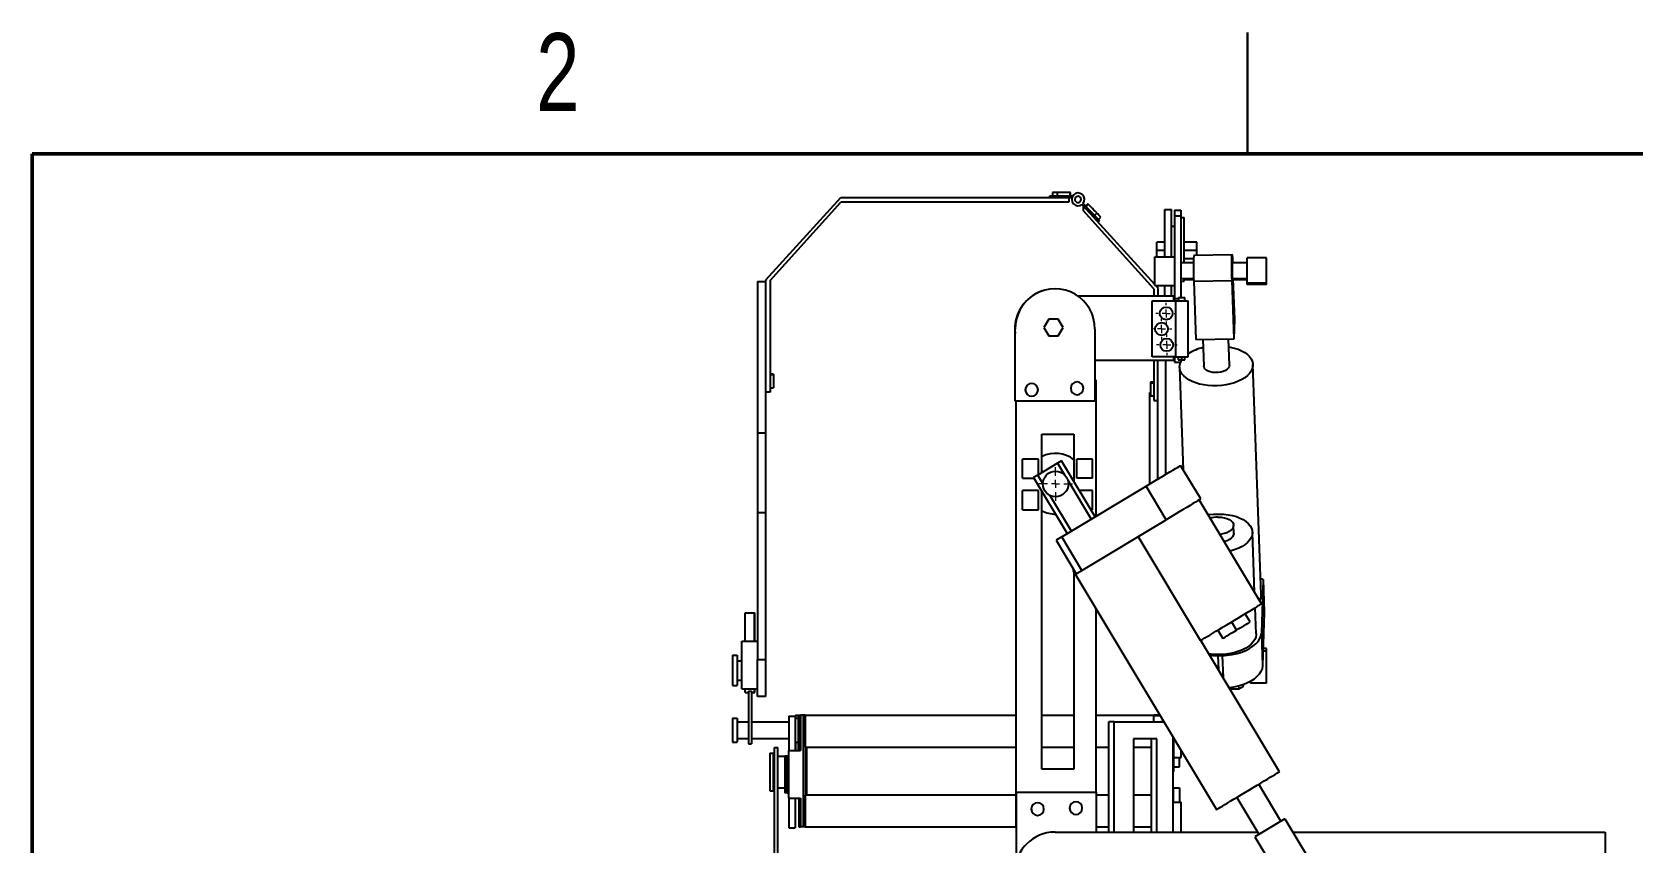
# Model space of a CAD drawing. Header units: inches. Extents: x 0.1 to 8.4, y 0.1 to 10.9.
# Drawn here: x 0.5 to 5.437, y 8.374 to 10.876 of the extents above; entities that cross this region are included whole.
import ezdxf

# ---------------------------------------------------------------- set-up
doc = ezdxf.new("R2010")
doc.units = ezdxf.units.IN
doc.header["$MEASUREMENT"] = 0
doc.styles.add('SLDTEXTSTYLE0', font='TXT', dxfattribs={"width": 0.75})

# ---------------------------------------------------------------- blocks, each defined once
blk = doc.blocks.new('SW_CENTERMARKSYMBOL_1')
at = {"color": 0, "linetype": 'Continuous', "lineweight": 0}
for p, q in [((-0.025, 0), (-0.0322, 0)), ((0, 0), (-0.0125, 0)), ((0, 0.025), (0, 0.0322)), ((0, 0), (0, 0.0125)), ((0, 0), (0, -0.0125)), ((0, 0), (0.0125, 0)), ((0.025, 0), (0.0322, 0)), ((0, -0.025), (0, -0.0322))]:
    blk.add_line(p, q, dxfattribs=at)
blk = doc.blocks.new('SW_CENTERMARKSYMBOL_2')
at = {"color": 0, "linetype": 'Continuous', "lineweight": 0}
for p, q in [((-0.025, 0), (-0.0322, 0)), ((0, 0), (-0.0125, 0)), ((0, 0.025), (0, 0.0322)), ((0, 0), (0, 0.0125)), ((0, 0), (0, -0.0125)), ((0, 0), (0.0125, 0)), ((0.025, 0), (0.0322, 0)), ((0, -0.025), (0, -0.0322))]:
    blk.add_line(p, q, dxfattribs=at)
blk = doc.blocks.new('SW_CENTERMARKSYMBOL_3')
at = {"color": 0, "linetype": 'Continuous', "lineweight": 0}
for p, q in [((-0.025, 0), (-0.0322, 0)), ((0, 0), (-0.0125, 0)), ((0, 0.025), (0, 0.0322)), ((0, 0), (0, 0.0125)), ((0, 0), (0, -0.0125)), ((0, 0), (0.0125, 0)), ((0.025, 0), (0.0322, 0)), ((0, -0.025), (0, -0.0322))]:
    blk.add_line(p, q, dxfattribs=at)
blk = doc.blocks.new('SW_CENTERMARKSYMBOL_4')
at = {"color": 0, "linetype": 'Continuous', "lineweight": 0}
for p, q in [((0, 0.025), (0, 0.0519)), ((-0.025, 0), (-0.0519, 0)), ((0, 0), (-0.0125, 0)), ((0, 0), (0, 0.0125)), ((0, 0), (0, -0.0125)), ((0, 0), (0.0125, 0)), ((0.025, 0), (0.0519, 0)), ((0, -0.025), (0, -0.0519))]:
    blk.add_line(p, q, dxfattribs=at)

msp = doc.modelspace()

# ---------------------------------------------------------------- linework, layer by layer
at = {"color": 7, "linetype": 'Continuous', "lineweight": 25}
for p, q in [((4.25, 10.875), (4.25, 10.5)), ((4.25, 10.5), (4.25, 10.875)), ((3.6401, 10.3707), (3.7114, 10.3707)), ((3.6401, 10.366), (3.6401, 10.3707)), ((3.6492, 10.3806), (3.6492, 10.3707)), ((3.6636, 10.3806), (3.6492, 10.3806)), ((3.6636, 10.3806), (3.6636, 10.3707)), ((3.7029, 10.3806), (3.6636, 10.3806)), ((3.7029, 10.3707), (3.7029, 10.3806)), ((3.7047, 10.3806), (3.7029, 10.3806)), ((3.7047, 10.3707), (3.7047, 10.3806)), ((2.7641, 10.1111), (2.9959, 10.3659)), ((2.7781, 10.1096), (2.9959, 10.3512)), ((2.9959, 10.366), (3.6996, 10.366)), ((3.6996, 10.3512), (2.9959, 10.3512)), ((3.6996, 10.366), (3.6996, 10.3512)), ((3.6996, 10.3658), (3.709, 10.3658)), ((3.7434, 10.3399), (3.7394, 10.344)), ((3.7942, 10.2944), (3.743, 10.3474)), ((3.9642, 10.0976), (3.7434, 10.3403)), ((3.7434, 10.3403), (3.7434, 10.3256)), ((3.9612, 10.084), (3.7434, 10.3256)), ((3.7907, 10.2909), (3.7506, 10.3324)), ((3.7579, 10.3461), (3.7508, 10.3393)), ((3.7585, 10.3455), (3.7514, 10.3386)), ((3.7585, 10.3455), (3.7579, 10.3461)), ((3.9958, 10.3288), (4.0155, 10.3288)), ((3.9958, 10.1823), (3.9958, 10.3288)), ((4.0155, 10.1823), (4.0155, 10.3288)), ((4.0253, 10.3265), (4.045, 10.3265)), ((4.0253, 10.3265), (4.0253, 10.3091)), ((4.045, 10.3265), (4.045, 10.3091)), ((3.7788, 10.3103), (3.7859, 10.3172)), ((3.7906, 10.2981), (3.7977, 10.3049)), ((3.7942, 10.2944), (3.7907, 10.2909)), ((4.0155, 10.2769), (4.0253, 10.2769)), ((4.0253, 10.3091), (4.045, 10.3091)), ((4.0253, 10.3091), (4.0253, 10.0543)), ((4.045, 10.3091), (4.045, 10.0566)), ((4.045, 10.3044), (4.0549, 10.3044)), ((4.0549, 10.206), (4.0549, 10.3044)), ((3.9958, 10.2276), (3.9712, 10.2276)), ((3.9712, 10.202), (3.9712, 10.2276)), ((4.0942, 10.2276), (4.0549, 10.2276)), ((4.0942, 10.202), (4.0942, 10.2276)), ((3.9642, 10.0938), (3.9642, 10.1823)), ((3.9642, 10.1823), (4.0253, 10.1823)), ((3.9712, 10.1823), (3.9712, 10.202)), ((3.9958, 10.202), (3.9712, 10.202)), ((4.0549, 10.1639), (4.0549, 10.206)), ((4.0942, 10.202), (4.0549, 10.202)), ((4.0841, 10.1764), (4.0549, 10.1764)), ((4.203, 10.1886), (4.0849, 10.1867)), ((4.0942, 10.1868), (4.0942, 10.202)), ((4.3087, 10.1797), (4.2496, 10.1797)), ((4.2496, 10.101), (4.2496, 10.1797)), ((4.3087, 10.101), (4.3087, 10.1797)), ((4.0839, 10.1639), (4.045, 10.1639)), ((4.2496, 10.1639), (4.2033, 10.1639)), ((4.2048, 10.1639), (4.2046, 10.1685)), ((2.7388, 10.1061), (2.7388, 9.6386)), ((2.7388, 10.1061), (2.7634, 10.1061)), ((2.7634, 10.1061), (2.7634, 9.6386)), ((2.7641, 10.1111), (2.7657, 10.1096)), ((2.7641, 9.7651), (2.7641, 10.1096)), ((2.7641, 10.1096), (2.7657, 10.1096)), ((2.7781, 10.1096), (2.7781, 9.7651)), ((3.9612, 10.084), (3.9612, 10.0609)), ((3.9642, 10.0938), (4.0253, 10.0938)), ((3.9752, 10.0855), (3.9677, 10.0938)), ((3.9752, 10.0855), (3.9736, 10.084)), ((3.9752, 10.084), (3.9736, 10.084)), ((3.9752, 10.0609), (3.9752, 10.084)), ((3.9958, 10.0609), (3.9958, 10.0938)), ((4.0155, 10.0609), (4.0155, 10.0938)), ((4.0845, 10.1146), (4.045, 10.1146)), ((4.045, 10.1075), (4.0549, 10.1075)), ((4.0549, 10.1075), (4.0549, 10.1146)), ((4.0846, 10.1117), (4.0549, 10.1117)), ((4.0847, 10.1076), (4.2027, 10.1095)), ((4.0847, 10.1076), (4.0912, 9.9279)), ((4.2092, 9.9298), (4.2027, 10.1095)), ((4.2496, 10.1146), (4.2041, 10.1146)), ((4.2111, 9.9888), (4.2066, 10.1146)), ((4.2496, 10.1117), (4.2067, 10.1117)), ((4.3087, 10.101), (4.2496, 10.101)), ((4.2496, 10.0969), (4.2496, 10.101)), ((4.3087, 10.0969), (4.2496, 10.0969)), ((4.3087, 10.0969), (4.3087, 10.101)), ((4.0235, 10.0609), (3.7284, 10.0609)), ((3.9564, 9.8744), (3.9564, 10.0466)), ((3.9564, 10.0466), (4.0284, 10.0466)), ((4.0235, 10.0466), (4.0235, 10.0609)), ((4.0253, 10.0543), (4.0373, 10.0543)), ((4.0253, 10.0543), (4.0253, 10.0466)), ((4.0278, 10.0466), (4.0278, 10.0468)), ((4.0278, 10.0468), (4.0672, 10.0468)), ((4.0284, 10.0466), (4.0284, 9.8745)), ((4.0373, 10.0566), (4.0373, 10.0468)), ((4.0373, 10.0566), (4.0471, 10.0566)), ((4.0471, 10.0566), (4.057, 10.0566)), ((4.057, 10.0468), (4.057, 10.0566)), ((4.0672, 9.8745), (4.0672, 10.0468)), ((3.6372, 9.9902), (3.6225, 9.9646)), ((3.6668, 9.9902), (3.6372, 9.9902)), ((3.6815, 9.9646), (3.6668, 9.9902)), ((4.2092, 9.9298), (4.2111, 9.9888)), ((3.5336, 9.7376), (3.5336, 9.959)), ((3.6225, 9.9646), (3.6372, 9.9391)), ((3.6372, 9.9391), (3.6668, 9.9391)), ((3.6668, 9.9391), (3.6815, 9.9646)), ((3.7796, 9.959), (3.7796, 9.959)), ((3.7796, 9.959), (3.7796, 9.7376)), ((4.0912, 9.9279), (4.2092, 9.9298)), ((4.1128, 9.9283), (4.1158, 9.8453)), ((4.1945, 9.8482), (4.1916, 9.9295)), ((4.0302, 9.8744), (3.9564, 9.8744)), ((4.0235, 9.864), (4.0235, 9.8744)), ((4.0253, 9.8744), (4.0253, 9.8574)), ((4.0284, 9.8745), (4.0672, 9.8745)), ((4.0302, 9.8745), (4.0302, 9.8744)), ((4.037, 9.8745), (4.037, 9.8647)), ((4.0469, 9.8745), (4.0469, 9.8647)), ((4.0567, 9.8647), (4.0567, 9.8745)), ((3.7796, 9.864), (4.0235, 9.864)), ((3.9612, 9.864), (3.9612, 9.7395)), ((3.974, 9.4968), (3.974, 9.864)), ((3.9986, 9.5115), (3.9986, 9.864)), ((4.0253, 9.8574), (4.045, 9.8574)), ((4.037, 9.8647), (4.0469, 9.8647)), ((4.0411, 9.842), (4.0525, 9.5249)), ((4.045, 9.8647), (4.045, 9.8574)), ((4.0469, 9.8647), (4.0567, 9.8647)), ((4.2929, 9.1405), (4.2673, 9.8501)), ((2.7879, 9.821), (2.7781, 9.821)), ((2.7879, 9.818), (2.7781, 9.818)), ((2.7781, 9.7787), (2.7879, 9.7787)), ((2.7879, 9.821), (2.7879, 9.818)), ((2.7879, 9.818), (2.7879, 9.7787)), ((3.7796, 9.803), (3.7826, 9.803)), ((3.7826, 9.803), (3.7826, 9.3817)), ((3.9612, 9.7954), (3.9514, 9.7954)), ((3.9514, 9.7954), (3.9514, 9.7924)), ((3.9612, 9.7924), (3.9514, 9.7924)), ((3.9514, 9.7924), (3.9514, 9.7531)), ((2.7781, 9.7651), (2.7641, 9.7651)), ((3.7796, 9.7376), (3.5336, 9.7376)), ((3.5365, 8.425), (3.5365, 9.7376)), ((3.9494, 9.482), (3.9494, 9.7645)), ((3.9494, 9.7645), (3.9514, 9.7645)), ((3.9612, 9.7531), (3.9514, 9.7531)), ((3.9612, 9.7395), (3.974, 9.7395)), ((2.7634, 9.6386), (2.7388, 9.6386)), ((2.7388, 9.6386), (2.7388, 9.3926)), ((2.7634, 9.6386), (2.7634, 9.3926)), ((3.6164, 9.6351), (3.7149, 9.6351)), ((3.6164, 9.5173), (3.6164, 9.6351)), ((3.7149, 9.6351), (3.7149, 9.4907)), ((3.6054, 9.5588), (3.5562, 9.5588)), ((3.5562, 9.4998), (3.5562, 9.5588)), ((3.6643, 9.5461), (3.6032, 9.5093)), ((3.6054, 9.5107), (3.6054, 9.5588)), ((3.677, 9.5537), (3.6643, 9.5461)), ((3.6643, 9.5461), (3.686, 9.51)), ((3.7809, 9.3807), (3.677, 9.5537)), ((3.7727, 9.5588), (3.7235, 9.5588)), ((3.7235, 9.4998), (3.7235, 9.5588)), ((3.7727, 9.4998), (3.7727, 9.5588)), ((4.1062, 9.4355), (4.0441, 9.5389)), ((3.5562, 9.4998), (3.5917, 9.4998)), ((3.6032, 9.5093), (3.5905, 9.5017)), ((3.5905, 9.5017), (3.6944, 9.3288)), ((3.619, 9.483), (3.6032, 9.5093)), ((3.6961, 9.4932), (3.7683, 9.3731)), ((3.7727, 9.4998), (3.7235, 9.4998)), ((3.6054, 9.4615), (3.5562, 9.4615)), ((3.5562, 9.4024), (3.5562, 9.4615)), ((3.6054, 9.4024), (3.6054, 9.4615)), ((3.6164, 8.6016), (3.6164, 9.4586)), ((3.7071, 9.3364), (3.6408, 9.4468)), ((3.6771, 9.3184), (3.9378, 9.475)), ((3.7727, 9.4615), (3.7324, 9.4615)), ((3.7727, 9.4024), (3.7727, 9.4615)), ((3.9999, 9.3716), (3.9378, 9.475)), ((4.2936, 9.1118), (4.101, 9.4324)), ((2.7634, 9.3926), (2.7388, 9.3926)), ((2.7388, 9.3926), (2.7388, 8.9398)), ((2.7634, 9.3926), (2.7634, 8.9398)), ((3.5562, 9.4024), (3.6054, 9.4024)), ((3.7727, 9.4024), (3.7679, 9.4024)), ((3.7392, 9.215), (3.9999, 9.3716)), ((4.2084, 9.3296), (4.2075, 9.3544)), ((4.2084, 9.3286), (4.2075, 9.3534)), ((4.2723, 9.1472), (4.2656, 9.3332)), ((3.6771, 9.3184), (3.6602, 9.3082)), ((3.6602, 9.3082), (3.7223, 9.2049)), ((3.7392, 9.215), (3.6771, 9.3184)), ((4.1055, 8.9988), (3.9129, 9.3193)), ((4.2084, 9.3296), (4.2084, 9.3286)), ((3.7117, 9.2157), (4.1553, 8.4775)), ((3.7149, 9.2104), (3.7149, 8.6016)), ((3.7223, 9.2049), (3.7392, 9.215)), ((4.2911, 9.1913), (4.2986, 9.1872)), ((4.2986, 9.1872), (4.2933, 9.0216)), ((4.2986, 9.1872), (4.3022, 9.0862)), ((2.7001, 9.0843), (2.7149, 9.0843)), ((2.7001, 8.9969), (2.7001, 9.0843)), ((2.7149, 9.0843), (2.7296, 9.0843)), ((2.7296, 8.9969), (2.7296, 9.0843)), ((2.7296, 9.0843), (2.7307, 9.0843)), ((2.7307, 8.9969), (2.7307, 9.0843)), ((3.7826, 9.0978), (3.7826, 8.5312)), ((4.2769, 9.0196), (4.274, 9.1)), ((4.3022, 9.0862), (4.2969, 8.9205)), ((4.2009, 9.0561), (4.2161, 9.0308)), ((4.2583, 9.0561), (4.2431, 9.0815)), ((2.6906, 8.9969), (2.7388, 8.9969)), ((2.6906, 8.8493), (2.6906, 8.9969)), ((4.3493, 8.5941), (4.106, 8.9991)), ((4.1588, 9.0308), (4.174, 9.0055)), ((4.2933, 9.0216), (4.2969, 8.9205)), ((2.6613, 8.9534), (2.6613, 8.8598)), ((2.6613, 8.9534), (2.676, 8.9534)), ((2.676, 8.9534), (2.676, 8.8598)), ((2.7388, 8.9398), (2.7634, 8.9398)), ((2.7388, 8.8266), (2.7388, 8.9398)), ((2.7634, 8.9398), (2.7634, 8.8266)), ((4.1724, 8.9521), (4.1589, 8.9519)), ((4.1589, 8.9519), (4.1605, 8.9084)), ((4.1724, 8.9521), (4.1749, 8.8844)), ((4.3087, 8.9656), (4.2983, 8.9656)), ((4.3087, 8.9742), (4.2986, 8.9742)), ((4.3087, 8.9656), (4.3087, 8.9742)), ((4.3087, 8.8672), (4.3087, 8.9656)), ((2.676, 8.9358), (2.6906, 8.9358)), ((2.6613, 8.8598), (2.676, 8.8598)), ((2.676, 8.8767), (2.6906, 8.8767)), ((2.6906, 8.8493), (2.7388, 8.8493)), ((2.7001, 8.8382), (2.7001, 8.8493)), ((2.7001, 8.8382), (2.7105, 8.8382)), ((2.7105, 8.843), (2.7105, 8.6806)), ((2.7105, 8.843), (2.7203, 8.843)), ((2.7203, 8.843), (2.7203, 8.6806)), ((2.7203, 8.8382), (2.7296, 8.8382)), ((2.7296, 8.8382), (2.7296, 8.8493)), ((2.7296, 8.8382), (2.7307, 8.8382)), ((2.7307, 8.8382), (2.7307, 8.8493)), ((4.196, 8.8493), (4.2234, 8.8497)), ((4.2231, 8.8582), (4.2234, 8.8497)), ((4.2234, 8.8497), (4.2384, 8.858)), ((4.2384, 8.858), (4.2382, 8.863)), ((4.2384, 8.858), (4.2386, 8.8631)), ((4.2594, 8.8672), (4.2594, 8.8727)), ((4.3087, 8.8672), (4.2594, 8.8672)), ((2.7634, 8.8266), (2.7388, 8.8266)), ((2.6613, 8.7593), (2.6613, 8.6855)), ((2.6613, 8.7593), (2.676, 8.7593)), ((2.676, 8.7593), (2.676, 8.6855)), ((2.676, 8.7484), (2.7105, 8.7484)), ((2.7203, 8.7484), (2.8351, 8.7484)), ((2.8351, 8.7652), (2.8351, 8.6594)), ((2.8351, 8.7652), (2.8548, 8.7652)), ((2.8548, 8.7652), (2.8548, 8.6594)), ((2.8548, 8.7588), (2.8648, 8.7588)), ((2.8555, 8.7686), (2.8555, 8.7588)), ((2.8555, 8.7686), (2.8654, 8.7686)), ((2.8648, 8.7588), (2.8664, 8.7588)), ((2.8648, 8.6849), (2.8648, 8.7588)), ((2.8654, 8.7686), (2.8664, 8.7686)), ((2.8664, 8.7686), (2.8664, 8.6594)), ((2.8664, 8.7686), (2.8711, 8.7686)), ((2.8711, 8.7686), (2.8711, 8.6594)), ((2.8796, 8.7686), (2.8711, 8.7686)), ((2.8796, 8.7686), (2.8796, 8.4241)), ((2.8858, 8.7686), (2.8796, 8.7686)), ((2.8858, 8.7686), (2.8858, 8.6696)), ((2.8858, 8.7686), (3.5365, 8.7686)), ((3.6164, 8.7686), (3.7149, 8.7686)), ((3.7826, 8.7686), (3.9615, 8.7686)), ((3.8229, 8.408), (3.8229, 8.748)), ((3.8396, 8.748), (3.8229, 8.748)), ((3.8396, 8.408), (3.8396, 8.748)), ((3.8396, 8.748), (3.9927, 8.748)), ((3.9603, 8.7671), (3.9603, 8.748)), ((3.9603, 8.7671), (3.9616, 8.7671)), ((3.9615, 8.7686), (3.9615, 8.7671)), ((3.9803, 8.7686), (3.9615, 8.7686)), ((3.9616, 8.748), (3.9616, 8.7671)), ((3.9616, 8.7671), (3.9813, 8.7671)), ((3.9821, 8.748), (3.9832, 8.7482)), ((3.9917, 8.7482), (3.9832, 8.7482)), ((2.676, 8.6964), (2.7105, 8.6964)), ((2.7203, 8.6964), (2.8351, 8.6964)), ((3.971, 8.6959), (3.8988, 8.6959)), ((3.8988, 8.6959), (3.8988, 8.408)), ((3.9542, 8.408), (3.9542, 8.6959)), ((3.971, 8.408), (3.971, 8.6959)), ((4.0201, 8.7024), (4.0201, 8.408)), ((4.0232, 8.595), (4.0232, 8.6972)), ((2.6613, 8.6855), (2.676, 8.6855)), ((2.7105, 8.6806), (2.7203, 8.6806)), ((2.7766, 8.6517), (2.7766, 8.5348)), ((2.7766, 8.6517), (2.7864, 8.6517)), ((2.7864, 8.6517), (2.7864, 8.5348)), ((2.7864, 8.6424), (2.7913, 8.6424)), ((2.7913, 8.1028), (2.7913, 8.6687)), ((2.7913, 8.6687), (2.8012, 8.6687)), ((2.8012, 8.1028), (2.8012, 8.6687)), ((2.8012, 8.6424), (2.8231, 8.6424)), ((2.8231, 8.6424), (2.8231, 8.5292)), ((2.8302, 8.6424), (2.8231, 8.6424)), ((2.8302, 8.5294), (2.8302, 8.6426)), ((2.8302, 8.6426), (2.8346, 8.6426)), ((2.8346, 8.6594), (2.8346, 8.5124)), ((2.8346, 8.6594), (2.8713, 8.6594)), ((2.8548, 8.6849), (2.8648, 8.6849)), ((2.8555, 8.6849), (2.8555, 8.6594)), ((2.8648, 8.6849), (2.8664, 8.6849)), ((2.8858, 8.6696), (3.5365, 8.6696)), ((2.8862, 8.6696), (2.8862, 8.522)), ((2.8862, 8.6594), (2.8893, 8.6594)), ((2.8893, 8.6594), (2.8893, 8.522)), ((2.8912, 8.522), (2.8912, 8.6696)), ((3.6164, 8.6696), (3.7149, 8.6696)), ((3.7826, 8.6696), (3.8229, 8.6696)), ((3.8988, 8.6696), (3.9542, 8.6696)), ((4.0461, 8.6382), (4.0461, 8.6591)), ((2.8302, 8.6278), (2.8253, 8.6278)), ((2.8253, 8.6179), (2.8253, 8.6278)), ((2.8253, 8.6081), (2.8253, 8.6179)), ((2.8253, 8.6081), (2.8302, 8.6081)), ((3.7149, 8.6016), (3.6164, 8.6016)), ((4.0201, 8.595), (4.0232, 8.595)), ((4.0232, 8.6382), (4.0461, 8.6382)), ((4.0232, 8.6087), (4.041, 8.6087)), ((4.041, 8.6087), (4.041, 8.6382)), ((2.7864, 8.5439), (2.7913, 8.5439)), ((2.8012, 8.5439), (2.8231, 8.5439)), ((2.8302, 8.5682), (2.8253, 8.5682)), ((2.8253, 8.5583), (2.8253, 8.5682)), ((2.8253, 8.5485), (2.8253, 8.5583)), ((2.8253, 8.5485), (2.8302, 8.5485)), ((4.0201, 8.5447), (4.0214, 8.5447)), ((4.0214, 8.5447), (4.0214, 8.5004)), ((4.0214, 8.5447), (4.041, 8.5447)), ((4.041, 8.5447), (4.041, 8.5004)), ((4.3534, 8.4416), (4.285, 8.5554)), ((2.7766, 8.5348), (2.7864, 8.5348)), ((2.8346, 8.5292), (2.8231, 8.5292)), ((2.8302, 8.5294), (2.8346, 8.5294)), ((2.833, 8.5294), (2.833, 8.5292)), ((2.8346, 8.5124), (2.8713, 8.5124)), ((2.8351, 8.5124), (2.8351, 8.4207)), ((2.8548, 8.5124), (2.8548, 8.4207)), ((2.8664, 8.5124), (2.8664, 8.4241)), ((2.8711, 8.5124), (2.8711, 8.4241)), ((2.8858, 8.522), (2.8858, 8.4241)), ((3.5365, 8.522), (2.8858, 8.522)), ((3.5375, 8.3161), (3.5375, 8.5312)), ((3.5375, 8.5312), (3.7836, 8.5312)), ((3.7836, 8.5312), (3.7836, 8.408)), ((3.8229, 8.522), (3.7836, 8.522)), ((3.9542, 8.522), (3.8988, 8.522)), ((4.0201, 8.5004), (4.0461, 8.5004)), ((4.0461, 8.408), (4.0461, 8.5004)), ((4.2175, 8.5149), (4.2859, 8.401)), ((4.3657, 8.4489), (4.2729, 8.3932)), ((4.3657, 8.4489), (4.4761, 8.2653)), ((2.8351, 8.4207), (2.8548, 8.4207)), ((2.8664, 8.4241), (2.8711, 8.4241)), ((2.8796, 8.4241), (2.8711, 8.4241)), ((2.8858, 8.4241), (2.8796, 8.4241)), ((2.8858, 8.4241), (3.5375, 8.4241)), ((3.5375, 8.425), (3.5365, 8.425)), ((3.6566, 8.408), (4.2817, 8.408)), ((3.7836, 8.4241), (3.8229, 8.4241)), ((3.8988, 8.4241), (3.9542, 8.4241)), ((4.2729, 8.3932), (4.3833, 8.2095)), ((4.3903, 8.408), (5.3544, 8.408)), ((5.3544, 8.408), (5.3544, 8.1619))]:
    msp.add_line(p, q, dxfattribs=at)
at = {"color": 7, "linetype": 'Continuous', "lineweight": 50}
for p, q in [((0.5, 0.5), (0.5, 10.5)), ((0.5, 10.5), (8, 10.5))]:
    msp.add_line(p, q, dxfattribs=at)
at = {"color": 8, "linetype": 'Continuous', "lineweight": 25}
for p, q in [((2.8654, 8.7588), (2.8654, 8.7686)), ((2.8654, 8.6594), (2.8654, 8.6849))]:
    msp.add_line(p, q, dxfattribs=at)
at = {"color": 7, "linetype": 'Continuous', "lineweight": 25, "flags": 128}
for points in [[(3.7722, 10.3313), (3.768, 10.3357), (3.7642, 10.3396), (3.7611, 10.3428), (3.7592, 10.3448), (3.7585, 10.3455)], [(3.7859, 10.3172), (3.7852, 10.3178), (3.7833, 10.3199), (3.7802, 10.323), (3.7764, 10.3269), (3.7722, 10.3313)], [(3.7977, 10.3049), (3.797, 10.3056), (3.7951, 10.3076), (3.792, 10.3108), (3.7882, 10.3147), (3.7859, 10.3172)], [(4.2027, 10.1095), (4.2025, 10.1187), (4.2023, 10.1285), (4.2021, 10.1385), (4.202, 10.1483), (4.2019, 10.1576), (4.202, 10.1661), (4.2021, 10.1736), (4.2022, 10.1798), (4.2024, 10.1844), (4.2027, 10.1874), (4.2029, 10.1886), (4.2033, 10.1879), (4.2036, 10.1855), (4.2039, 10.1813), (4.2043, 10.1756), (4.2046, 10.1685)], [(4.1925, 9.905), (4.1972, 9.9042), (4.2098, 9.9012), (4.2215, 9.8973), (4.2323, 9.8927), (4.2418, 9.8873), (4.25, 9.8813), (4.2567, 9.8748), (4.2618, 9.8678), (4.2653, 9.8605), (4.2671, 9.853), (4.2671, 9.8453), (4.2654, 9.8377), (4.262, 9.8302), (4.257, 9.8229), (4.2504, 9.816), (4.2422, 9.8096), (4.2328, 9.8037), (4.2221, 9.7985), (4.2104, 9.794), (4.1978, 9.7903), (4.1846, 9.7875), (4.1709, 9.7855), (4.1569, 9.7845), (4.1429, 9.7845), (4.129, 9.7854), (4.1156, 9.7872), (4.1027, 9.7899), (4.0907, 9.7935), (4.0796, 9.7979), (4.0696, 9.803), (4.061, 9.8088), (4.0538, 9.8151), (4.0481, 9.822), (4.0441, 9.8292), (4.0417, 9.8367), (4.0411, 9.8443), (4.0411, 9.8443)], [(4.0411, 9.8443), (4.0423, 9.8523), (4.0441, 9.8574)], [(4.045, 9.8595), (4.0454, 9.8603), (4.048, 9.8647)], [(4.1945, 9.8482), (4.194, 9.8443), (4.1918, 9.8398), (4.1879, 9.8357), (4.1825, 9.832), (4.1759, 9.829), (4.1683, 9.8269), (4.1601, 9.8256), (4.1517, 9.8253), (4.1434, 9.826), (4.1357, 9.8276), (4.1289, 9.8301), (4.1233, 9.8334), (4.1191, 9.8373), (4.1166, 9.8416), (4.1158, 9.8453)], [(3.9378, 9.475), (3.9512, 9.4831), (3.9645, 9.491), (3.9773, 9.4987), (3.9894, 9.506), (4.0007, 9.5128), (4.0111, 9.519), (4.0202, 9.5245), (4.0281, 9.5292), (4.0344, 9.5331), (4.0393, 9.536), (4.0425, 9.5379), (4.0441, 9.5389)], [(4.1062, 9.4355), (4.1046, 9.4346), (4.1014, 9.4326), (4.0965, 9.4297), (4.0902, 9.4259), (4.0823, 9.4212), (4.0732, 9.4157), (4.0628, 9.4095), (4.0515, 9.4027), (4.0394, 9.3954), (4.0266, 9.3877), (4.0133, 9.3797), (3.9999, 9.3716)], [(4.1282, 9.3871), (4.1308, 9.3875), (4.1454, 9.3891)], [(4.1779, 9.3888), (4.1913, 9.3871), (4.2041, 9.3845), (4.2161, 9.381), (4.2272, 9.3767), (4.2371, 9.3717), (4.2458, 9.366), (4.253, 9.3597), (4.2586, 9.353), (4.2627, 9.3458), (4.265, 9.3384), (4.2656, 9.3309), (4.2645, 9.3233), (4.2616, 9.3158), (4.2571, 9.3086), (4.2509, 9.3016), (4.2432, 9.2951), (4.2342, 9.2892), (4.2239, 9.2838), (4.2125, 9.2792), (4.2002, 9.2754), (4.1959, 9.2743)], [(4.1592, 9.3794), (4.1688, 9.3791), (4.178, 9.3777), (4.1864, 9.3753), (4.1937, 9.3721), (4.1997, 9.3682), (4.2041, 9.3636), (4.2068, 9.3586), (4.2075, 9.3534)], [(4.2075, 9.3534), (4.2065, 9.3484), (4.2038, 9.3435), (4.1994, 9.3389), (4.1936, 9.3348), (4.1866, 9.3314), (4.1785, 9.3287), (4.1698, 9.3268), (4.1647, 9.3262)], [(4.2084, 9.3286), (4.2074, 9.3236), (4.2047, 9.3187), (4.2003, 9.3142), (4.1945, 9.3101), (4.1875, 9.3066), (4.1794, 9.3039), (4.1783, 9.3036)], [(3.7117, 9.2157), (3.7119, 9.2158), (3.7125, 9.2162), (3.7134, 9.2167), (3.7147, 9.2175)], [(4.1055, 8.9988), (4.1085, 9.0006), (4.1129, 9.0032), (4.1187, 9.0067), (4.1257, 9.0109), (4.1339, 9.0158), (4.1431, 9.0213), (4.1531, 9.0274), (4.1639, 9.0339), (4.1753, 9.0407), (4.187, 9.0477), (4.1989, 9.0549), (4.2107, 9.062), (4.2224, 9.069), (4.2338, 9.0758), (4.2445, 9.0823), (4.2546, 9.0883), (4.2637, 9.0938), (4.2719, 9.0987), (4.2789, 9.1029), (4.2846, 9.1064), (4.289, 9.109), (4.2919, 9.1108), (4.2934, 9.1117), (4.2936, 9.1118)], [(4.2161, 9.0308), (4.2241, 9.0355), (4.2317, 9.0401), (4.2388, 9.0444), (4.245, 9.0481), (4.2503, 9.0513), (4.2543, 9.0537), (4.257, 9.0553), (4.2582, 9.0561), (4.2583, 9.0561)], [(4.2769, 9.0196), (4.2769, 9.0173), (4.2758, 9.0097), (4.2729, 9.0022), (4.2684, 8.995), (4.2622, 8.988), (4.2545, 8.9815), (4.2455, 8.9756), (4.2352, 8.9702), (4.2238, 8.9656), (4.2115, 8.9618), (4.1985, 8.9588), (4.185, 8.9567), (4.1712, 8.9556), (4.1573, 8.9553), (4.1435, 8.9561), (4.1309, 8.9576)], [(4.1724, 8.9521), (4.1881, 8.9534), (4.2035, 8.9557), (4.2182, 8.959), (4.2322, 8.9633), (4.2452, 8.9684), (4.257, 8.9744), (4.2673, 8.9812), (4.2761, 8.9885), (4.2832, 8.9963), (4.2885, 9.0046), (4.2918, 9.013), (4.2933, 9.0216)], [(4.174, 9.0055), (4.1748, 9.0059), (4.1772, 9.0074), (4.1811, 9.0097), (4.1863, 9.0129), (4.1927, 9.0167), (4.2, 9.0211), (4.2079, 9.0259), (4.2161, 9.0308)], [(4.1332, 8.9537), (4.1433, 8.9527), (4.1589, 8.9519)], [(4.2969, 8.9205), (4.2955, 8.9119), (4.2921, 8.9035), (4.2868, 8.8952), (4.2798, 8.8874), (4.271, 8.8801), (4.2606, 8.8734), (4.2489, 8.8674), (4.2359, 8.8622), (4.2219, 8.8579), (4.2071, 8.8546), (4.194, 8.8525)], [(3.9928, 8.748), (3.9925, 8.7481), (3.9906, 8.748)], [(4.1553, 8.4775), (4.156, 8.4779), (4.1582, 8.4793), (4.1619, 8.4815), (4.167, 8.4845), (4.1733, 8.4883), (4.1809, 8.4929), (4.1896, 8.4981), (4.1992, 8.5039), (4.2097, 8.5102), (4.2208, 8.5169), (4.2324, 8.5238), (4.2443, 8.531), (4.2563, 8.5382), (4.2683, 8.5454), (4.28, 8.5524), (4.2913, 8.5592), (4.302, 8.5656), (4.3119, 8.5716), (4.3209, 8.577), (4.3289, 8.5818), (4.3356, 8.5859), (4.3411, 8.5892), (4.3453, 8.5917), (4.348, 8.5933), (4.3492, 8.594), (4.3493, 8.5941)]]:
    msp.add_lwpolyline(points, dxfattribs=at)
at = {"color": 7, "linetype": 'Continuous', "lineweight": 25}
for centre, radius in [((3.9996, 10.008), 0.0197), ((3.9852, 9.96), 0.0197), ((4.0014, 9.911), 0.0197), ((3.6584, 9.482), 0.0394)]:
    msp.add_circle(centre, radius, dxfattribs=at)
for centre, radius, start, end in [((3.7278, 10.3598), 0.0197, 320.7395, 224), ((3.7274, 10.3597), 0.00984, 314, 134), ((3.7278, 10.3598), 0.0197, 224, 306.3776), ((3.7274, 10.3597), 0.00984, 134, 314), ((4.7319, 10.1451), 0.6483, 176.3178, 183.311), ((3.6557, 9.9607), 0.123, 108.4658, 186.8132), ((3.6566, 9.961), 0.123, 359.1022, 180.8978), ((4.1449, 9.762), 0.144, 102.4596, 122.6564), ((3.5844, 9.7722), 0.0197, 90, 270), ((3.5844, 9.7722), 0.0197, 270, 90), ((3.7246, 9.7769), 0.0197, 90, 270), ((3.7246, 9.7769), 0.0197, 270, 90), ((3.6581, 9.4825), 0.0935, 52.5907, 116.4315), ((3.6581, 9.4825), 0.0935, 243.5685, 270), ((4.1633, 9.594), 0.2057, 265.0109, 274.0793), ((4.1601, 9.2949), 0.0845, 90.6309, 107.2792), ((4.2557, 9.1396), 0.0373, 330.1929, 1.2737), ((3.6027, 8.4789), 0.0197, 90, 270), ((3.6027, 8.4789), 0.0197, 270, 90), ((3.721, 8.4817), 0.0197, 90, 270), ((3.721, 8.4817), 0.0197, 270, 90), ((3.6566, 8.285), 0.123, 90, 270)]:
    msp.add_arc(centre, radius, start, end, dxfattribs=at)
msp.add_ellipse((4.2037, 10.1393), major_axis=(-0.0004, 0.0246), ratio=0.031107, start_param=6.282692, end_param=9.424284, dxfattribs=at)

# ---------------------------------------------------------------- block references
at = {"color": 7, "linetype": 'Continuous', "lineweight": 0}
for name, p in [('SW_CENTERMARKSYMBOL_1', (3.9996, 10.008)), ('SW_CENTERMARKSYMBOL_2', (3.9852, 9.96)), ('SW_CENTERMARKSYMBOL_3', (4.0014, 9.911)), ('SW_CENTERMARKSYMBOL_4', (3.6584, 9.482))]:
    msp.add_blockref(name, p, dxfattribs=at)

# ---------------------------------------------------------------- texts
at = {"color": 7, "linetype": 'Continuous', "lineweight": 0, "insert": (2.1226, 10.8726), "char_height": 0.24, "attachment_point": 2, "style": 'SLDTEXTSTYLE0'}
msp.add_mtext('2', dxfattribs=at)

doc.saveas('drawing.dxf')
